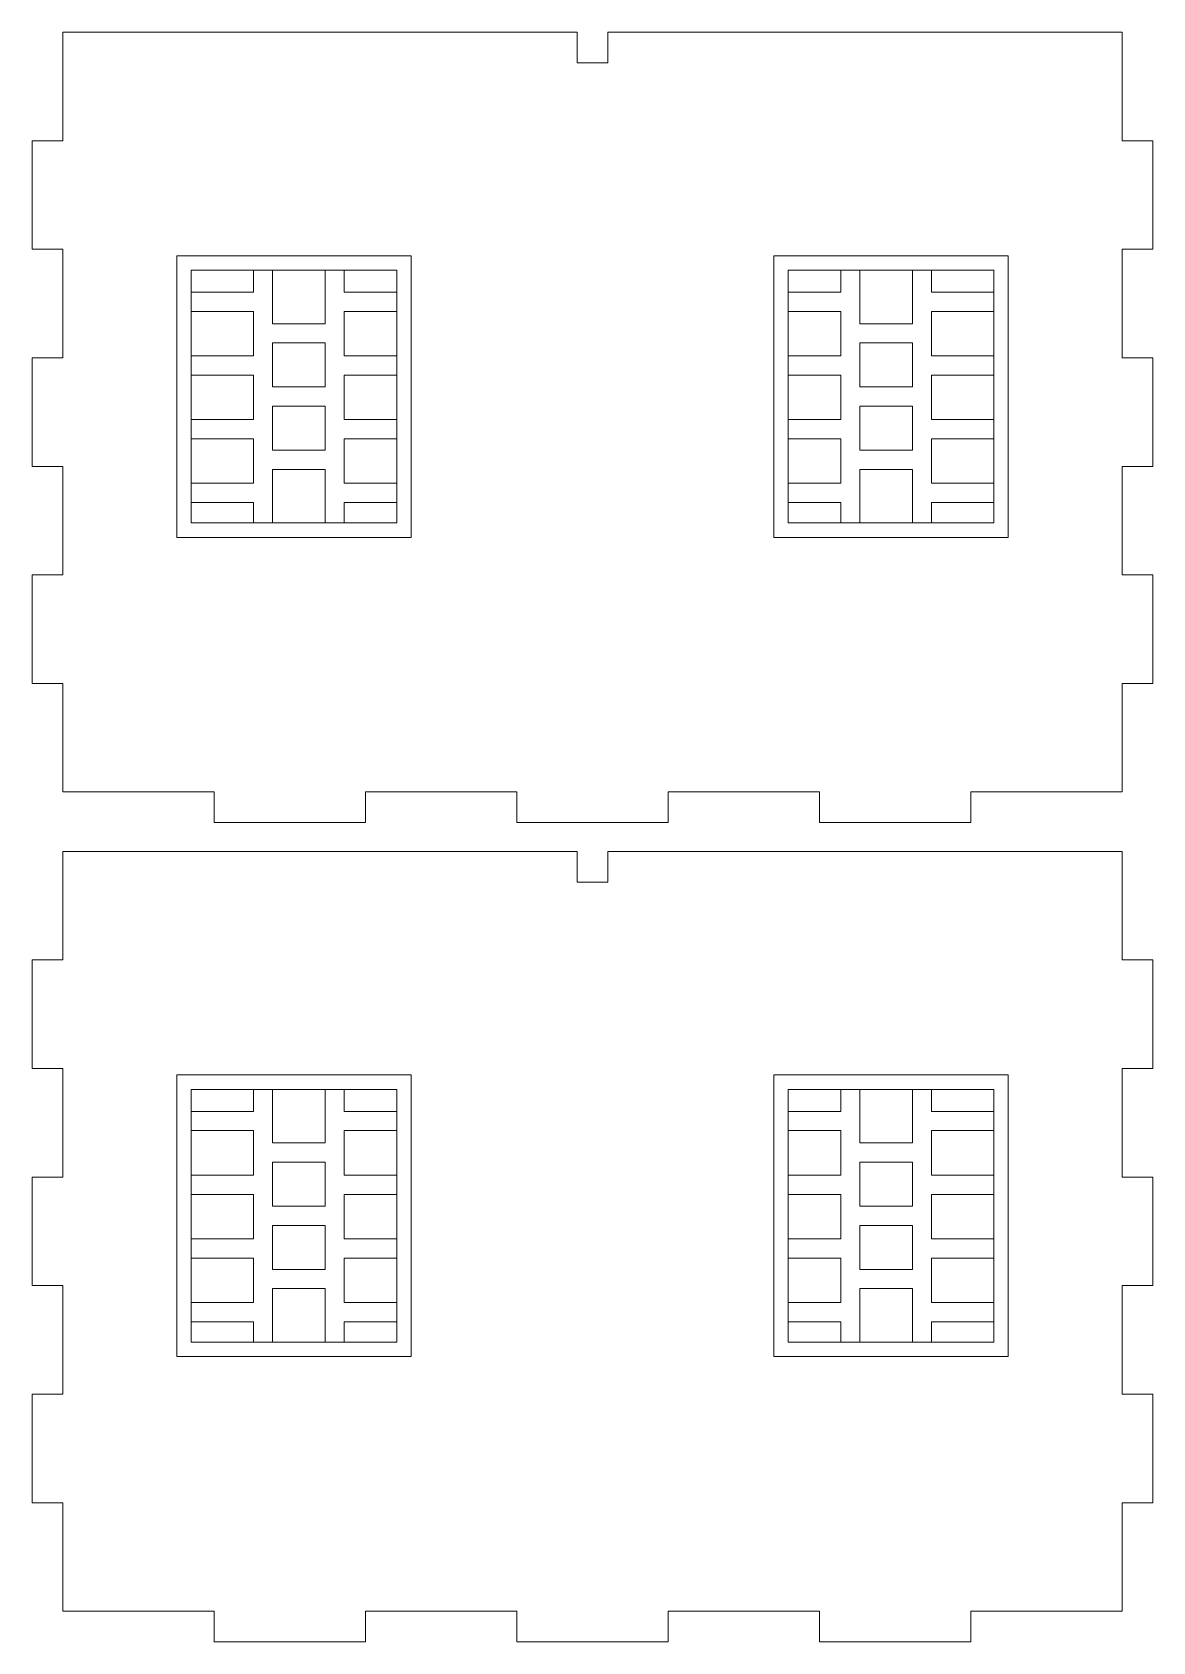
# Model space of a CAD drawing. Header units: millimetres. Extents: x -281 to 281, y -187 to 187.
# Drawn here: x -9.7 to 106.7, y -179.7 to -12.6 of the extents above; entities that cross this region are included whole.
import ezdxf

# ---------------------------------------------------------------- set-up
doc = ezdxf.new("R2010")
doc.units = ezdxf.units.MM
doc.header["$MEASUREMENT"] = 0
doc.layers.add('Camada 1', color=7, linetype='Continuous')

msp = doc.modelspace()

# ---------------------------------------------------------------- linework, layer by layer
at = {"layer": 'Camada 1', "color": 250, "lineweight": 9}
for points, knots in [([(56.3796, -91.4699), (56.3796, -91.4699), (72.101, -91.4699), (72.101, -91.4699), (72.101, -91.4699), (72.101, -91.4699), (72.101, -94.6449), (72.101, -94.6449), (72.101, -94.6449), (72.101, -94.6449), (87.8225, -94.6449), (87.8225, -94.6449), (87.8225, -94.6449), (87.8225, -94.6449), (87.8225, -91.4699), (87.8225, -91.4699), (87.8225, -91.4699), (87.8225, -91.4699), (103.5439, -91.4699), (103.5439, -91.4699), (103.5439, -91.4699), (103.5439, -91.4699), (103.5439, -80.1986), (103.5439, -80.1986), (103.5439, -80.1986), (103.5439, -80.1986), (106.7189, -80.1986), (106.7189, -80.1986), (106.7189, -80.1986), (106.7189, -80.1986), (106.7189, -68.9271), (106.7189, -68.9271), (106.7189, -68.9271), (106.7189, -68.9271), (103.5439, -68.9271), (103.5439, -68.9271), (103.5439, -68.9271), (103.5439, -68.9271), (103.5439, -57.6557), (103.5439, -57.6557), (103.5439, -57.6557), (103.5439, -57.6557), (106.7189, -57.6557), (106.7189, -57.6557), (106.7189, -57.6557), (106.7189, -57.6557), (106.7189, -46.3843), (106.7189, -46.3843), (106.7189, -46.3843), (106.7189, -46.3843), (103.5439, -46.3843), (103.5439, -46.3843), (103.5439, -46.3843), (103.5439, -46.3843), (103.5439, -35.113), (103.5439, -35.113), (103.5439, -35.113), (103.5439, -35.113), (106.7189, -35.113), (106.7189, -35.113), (106.7189, -35.113), (106.7189, -35.113), (106.7189, -23.8415), (106.7189, -23.8415), (106.7189, -23.8415), (106.7189, -23.8415), (103.5439, -23.8415), (103.5439, -23.8415), (103.5439, -23.8415), (103.5439, -23.8415), (103.5439, -12.5702), (103.5439, -12.5702), (103.5439, -12.5702), (103.5439, -12.5702), (50.1064, -12.5702), (50.1064, -12.5702), (50.1064, -12.5702), (50.1064, -12.5702), (50.1064, -15.7452), (50.1064, -15.7452), (50.1064, -15.7452), (50.1064, -15.7452), (46.9314, -15.7452), (46.9314, -15.7452), (46.9314, -15.7452), (46.9314, -15.7452), (46.9314, -12.5702), (46.9314, -12.5702), (46.9314, -12.5702), (46.9314, -12.5702), (-6.506, -12.5702), (-6.506, -12.5702), (-6.506, -12.5702), (-6.506, -12.5702), (-6.506, -23.8415), (-6.506, -23.8415), (-6.506, -23.8415), (-6.506, -23.8415), (-9.681, -23.8415), (-9.681, -23.8415), (-9.681, -23.8415), (-9.681, -23.8415), (-9.681, -35.113), (-9.681, -35.113), (-9.681, -35.113), (-9.681, -35.113), (-6.506, -35.113), (-6.506, -35.113), (-6.506, -35.113), (-6.506, -35.113), (-6.506, -46.3843), (-6.506, -46.3843), (-6.506, -46.3843), (-6.506, -46.3843), (-9.681, -46.3843), (-9.681, -46.3843), (-9.681, -46.3843), (-9.681, -46.3843), (-9.681, -57.6557), (-9.681, -57.6557), (-9.681, -57.6557), (-9.681, -57.6557), (-6.506, -57.6557), (-6.506, -57.6557), (-6.506, -57.6557), (-6.506, -57.6557), (-6.506, -68.9271), (-6.506, -68.9271), (-6.506, -68.9271), (-6.506, -68.9271), (-9.681, -68.9271), (-9.681, -68.9271), (-9.681, -68.9271), (-9.681, -68.9271), (-9.681, -80.1986), (-9.681, -80.1986), (-9.681, -80.1986), (-9.681, -80.1986), (-6.506, -80.1986), (-6.506, -80.1986), (-6.506, -80.1986), (-6.506, -80.1986), (-6.506, -91.4699), (-6.506, -91.4699), (-6.506, -91.4699), (-6.506, -91.4699), (9.2154, -91.4699), (9.2154, -91.4699), (9.2154, -91.4699), (9.2154, -91.4699), (9.2154, -94.6449), (9.2154, -94.6449), (9.2154, -94.6449), (9.2154, -94.6449), (24.9369, -94.6449), (24.9369, -94.6449), (24.9369, -94.6449), (24.9369, -94.6449), (24.9369, -91.4699), (24.9369, -91.4699), (24.9369, -91.4699), (24.9369, -91.4699), (40.6582, -91.4699), (40.6582, -91.4699), (40.6582, -91.4699), (40.6582, -91.4699), (40.6582, -94.6449), (40.6582, -94.6449), (40.6582, -94.6449), (40.6582, -94.6449), (56.3796, -94.6449), (56.3796, -94.6449), (56.3796, -94.6449), (56.3796, -94.6449), (56.3796, -91.4699), (56.3796, -91.4699)], [0, 0, 0, 0, 0.02222222, 0.02222222, 0.02222222, 0.02222222, 0.04444444, 0.04444444, 0.04444444, 0.04444444, 0.06666667, 0.06666667, 0.06666667, 0.06666667, 0.08888889, 0.08888889, 0.08888889, 0.08888889, 0.11111111, 0.11111111, 0.11111111, 0.11111111, 0.13333333, 0.13333333, 0.13333333, 0.13333333, 0.15555556, 0.15555556, 0.15555556, 0.15555556, 0.17777778, 0.17777778, 0.17777778, 0.17777778, 0.2, 0.2, 0.2, 0.2, 0.22222222, 0.22222222, 0.22222222, 0.22222222, 0.24444444, 0.24444444, 0.24444444, 0.24444444, 0.26666667, 0.26666667, 0.26666667, 0.26666667, 0.28888889, 0.28888889, 0.28888889, 0.28888889, 0.31111111, 0.31111111, 0.31111111, 0.31111111, 0.33333333, 0.33333333, 0.33333333, 0.33333333, 0.35555556, 0.35555556, 0.35555556, 0.35555556, 0.37777778, 0.37777778, 0.37777778, 0.37777778, 0.4, 0.4, 0.4, 0.4, 0.42222222, 0.42222222, 0.42222222, 0.42222222, 0.44444444, 0.44444444, 0.44444444, 0.44444444, 0.46666667, 0.46666667, 0.46666667, 0.46666667, 0.48888889, 0.48888889, 0.48888889, 0.48888889, 0.51111111, 0.51111111, 0.51111111, 0.51111111, 0.53333333, 0.53333333, 0.53333333, 0.53333333, 0.55555556, 0.55555556, 0.55555556, 0.55555556, 0.57777778, 0.57777778, 0.57777778, 0.57777778, 0.6, 0.6, 0.6, 0.6, 0.62222222, 0.62222222, 0.62222222, 0.62222222, 0.64444444, 0.64444444, 0.64444444, 0.64444444, 0.66666667, 0.66666667, 0.66666667, 0.66666667, 0.68888889, 0.68888889, 0.68888889, 0.68888889, 0.71111111, 0.71111111, 0.71111111, 0.71111111, 0.73333333, 0.73333333, 0.73333333, 0.73333333, 0.75555556, 0.75555556, 0.75555556, 0.75555556, 0.77777778, 0.77777778, 0.77777778, 0.77777778, 0.8, 0.8, 0.8, 0.8, 0.82222222, 0.82222222, 0.82222222, 0.82222222, 0.84444444, 0.84444444, 0.84444444, 0.84444444, 0.86666667, 0.86666667, 0.86666667, 0.86666667, 0.88888889, 0.88888889, 0.88888889, 0.88888889, 0.91111111, 0.91111111, 0.91111111, 0.91111111, 0.93333333, 0.93333333, 0.93333333, 0.93333333, 0.95555556, 0.95555556, 0.95555556, 0.95555556, 1, 1, 1, 1]), ([(13.2916, -37.2835), (13.2916, -37.2835), (13.2916, -39.563), (13.2916, -39.563), (13.2916, -39.563), (13.2916, -39.563), (6.848, -39.563), (6.848, -39.563), (6.848, -39.563), (6.848, -39.563), (6.848, -37.2835), (6.848, -37.2835), (6.848, -37.2835), (6.848, -37.2835), (13.2916, -37.2835), (13.2916, -37.2835)], [0, 0, 0, 0, 0.2, 0.2, 0.2, 0.2, 0.4, 0.4, 0.4, 0.4, 0.6, 0.6, 0.6, 0.6, 1, 1, 1, 1]), ([(20.7352, -42.8452), (20.7352, -42.8452), (15.2916, -42.8452), (15.2916, -42.8452), (15.2916, -42.8452), (15.2916, -42.8452), (15.2916, -37.2835), (15.2916, -37.2835), (15.2916, -37.2835), (15.2916, -37.2835), (20.7352, -37.2835), (20.7352, -37.2835), (20.7352, -37.2835), (20.7352, -37.2835), (20.7352, -42.8452), (20.7352, -42.8452)], [0, 0, 0, 0, 0.2, 0.2, 0.2, 0.2, 0.4, 0.4, 0.4, 0.4, 0.6, 0.6, 0.6, 0.6, 1, 1, 1, 1]), ([(28.1787, -39.563), (28.1787, -39.563), (22.7352, -39.563), (22.7352, -39.563), (22.7352, -39.563), (22.7352, -39.563), (22.7352, -37.2835), (22.7352, -37.2835), (22.7352, -37.2835), (22.7352, -37.2835), (28.1787, -37.2835), (28.1787, -37.2835), (28.1787, -37.2835), (28.1787, -37.2835), (28.1787, -39.563), (28.1787, -39.563)], [0, 0, 0, 0, 0.2, 0.2, 0.2, 0.2, 0.4, 0.4, 0.4, 0.4, 0.6, 0.6, 0.6, 0.6, 1, 1, 1, 1]), ([(74.3023, -39.563), (74.3023, -39.563), (68.8588, -39.563), (68.8588, -39.563), (68.8588, -39.563), (68.8588, -39.563), (68.8588, -37.2835), (68.8588, -37.2835), (68.8588, -37.2835), (68.8588, -37.2835), (74.3023, -37.2835), (74.3023, -37.2835), (74.3023, -37.2835), (74.3023, -37.2835), (74.3023, -39.563), (74.3023, -39.563)], [0, 0, 0, 0, 0.2, 0.2, 0.2, 0.2, 0.4, 0.4, 0.4, 0.4, 0.6, 0.6, 0.6, 0.6, 1, 1, 1, 1]), ([(81.7459, -42.8452), (81.7459, -42.8452), (76.3023, -42.8452), (76.3023, -42.8452), (76.3023, -42.8452), (76.3023, -42.8452), (76.3023, -37.2835), (76.3023, -37.2835), (76.3023, -37.2835), (76.3023, -37.2835), (81.7459, -37.2835), (81.7459, -37.2835), (81.7459, -37.2835), (81.7459, -37.2835), (81.7459, -42.8452), (81.7459, -42.8452)], [0, 0, 0, 0, 0.2, 0.2, 0.2, 0.2, 0.4, 0.4, 0.4, 0.4, 0.6, 0.6, 0.6, 0.6, 1, 1, 1, 1]), ([(83.7459, -39.563), (83.7459, -39.563), (83.7459, -37.2835), (83.7459, -37.2835), (83.7459, -37.2835), (83.7459, -37.2835), (90.1895, -37.2835), (90.1895, -37.2835), (90.1895, -37.2835), (90.1895, -37.2835), (90.1895, -39.563), (90.1895, -39.563), (90.1895, -39.563), (90.1895, -39.563), (83.7459, -39.563), (83.7459, -39.563)], [0, 0, 0, 0, 0.2, 0.2, 0.2, 0.2, 0.4, 0.4, 0.4, 0.4, 0.6, 0.6, 0.6, 0.6, 1, 1, 1, 1]), ([(13.2916, -41.563), (13.2916, -41.563), (13.2916, -46.1784), (13.2916, -46.1784), (13.2916, -46.1784), (13.2916, -46.1784), (6.848, -46.1784), (6.848, -46.1784), (6.848, -46.1784), (6.848, -46.1784), (6.848, -41.563), (6.848, -41.563), (6.848, -41.563), (6.848, -41.563), (13.2916, -41.563), (13.2916, -41.563)], [0, 0, 0, 0, 0.2, 0.2, 0.2, 0.2, 0.4, 0.4, 0.4, 0.4, 0.6, 0.6, 0.6, 0.6, 1, 1, 1, 1]), ([(28.1787, -41.563), (28.1787, -41.563), (28.1787, -46.1784), (28.1787, -46.1784), (28.1787, -46.1784), (28.1787, -46.1784), (22.7352, -46.1784), (22.7352, -46.1784), (22.7352, -46.1784), (22.7352, -46.1784), (22.7352, -41.563), (22.7352, -41.563), (22.7352, -41.563), (22.7352, -41.563), (28.1787, -41.563), (28.1787, -41.563)], [0, 0, 0, 0, 0.2, 0.2, 0.2, 0.2, 0.4, 0.4, 0.4, 0.4, 0.6, 0.6, 0.6, 0.6, 1, 1, 1, 1]), ([(68.8588, -46.1784), (68.8588, -46.1784), (68.8588, -41.563), (68.8588, -41.563), (68.8588, -41.563), (68.8588, -41.563), (74.3023, -41.563), (74.3023, -41.563), (74.3023, -41.563), (74.3023, -41.563), (74.3023, -46.1784), (74.3023, -46.1784), (74.3023, -46.1784), (74.3023, -46.1784), (68.8588, -46.1784), (68.8588, -46.1784)], [0, 0, 0, 0, 0.2, 0.2, 0.2, 0.2, 0.4, 0.4, 0.4, 0.4, 0.6, 0.6, 0.6, 0.6, 1, 1, 1, 1]), ([(83.7459, -46.1784), (83.7459, -46.1784), (83.7459, -41.563), (83.7459, -41.563), (83.7459, -41.563), (83.7459, -41.563), (90.1895, -41.563), (90.1895, -41.563), (90.1895, -41.563), (90.1895, -41.563), (90.1895, -46.1784), (90.1895, -46.1784), (90.1895, -46.1784), (90.1895, -46.1784), (83.7459, -46.1784), (83.7459, -46.1784)], [0, 0, 0, 0, 0.2, 0.2, 0.2, 0.2, 0.4, 0.4, 0.4, 0.4, 0.6, 0.6, 0.6, 0.6, 1, 1, 1, 1]), ([(20.7352, -49.4068), (20.7352, -49.4068), (15.2916, -49.4068), (15.2916, -49.4068), (15.2916, -49.4068), (15.2916, -49.4068), (15.2916, -44.8452), (15.2916, -44.8452), (15.2916, -44.8452), (15.2916, -44.8452), (20.7352, -44.8452), (20.7352, -44.8452), (20.7352, -44.8452), (20.7352, -44.8452), (20.7352, -49.4068), (20.7352, -49.4068)], [0, 0, 0, 0, 0.2, 0.2, 0.2, 0.2, 0.4, 0.4, 0.4, 0.4, 0.6, 0.6, 0.6, 0.6, 1, 1, 1, 1]), ([(81.7459, -49.4068), (81.7459, -49.4068), (76.3023, -49.4068), (76.3023, -49.4068), (76.3023, -49.4068), (76.3023, -49.4068), (76.3023, -44.8452), (76.3023, -44.8452), (76.3023, -44.8452), (76.3023, -44.8452), (81.7459, -44.8452), (81.7459, -44.8452), (81.7459, -44.8452), (81.7459, -44.8452), (81.7459, -49.4068), (81.7459, -49.4068)], [0, 0, 0, 0, 0.2, 0.2, 0.2, 0.2, 0.4, 0.4, 0.4, 0.4, 0.6, 0.6, 0.6, 0.6, 1, 1, 1, 1]), ([(13.2916, -48.1784), (13.2916, -48.1784), (13.2916, -52.7935), (13.2916, -52.7935), (13.2916, -52.7935), (13.2916, -52.7935), (6.848, -52.7935), (6.848, -52.7935), (6.848, -52.7935), (6.848, -52.7935), (6.848, -48.1784), (6.848, -48.1784), (6.848, -48.1784), (6.848, -48.1784), (13.2916, -48.1784), (13.2916, -48.1784)], [0, 0, 0, 0, 0.2, 0.2, 0.2, 0.2, 0.4, 0.4, 0.4, 0.4, 0.6, 0.6, 0.6, 0.6, 1, 1, 1, 1]), ([(28.1787, -52.7935), (28.1787, -52.7935), (22.7352, -52.7935), (22.7352, -52.7935), (22.7352, -52.7935), (22.7352, -52.7935), (22.7352, -48.1784), (22.7352, -48.1784), (22.7352, -48.1784), (22.7352, -48.1784), (28.1787, -48.1784), (28.1787, -48.1784), (28.1787, -48.1784), (28.1787, -48.1784), (28.1787, -52.7935), (28.1787, -52.7935)], [0, 0, 0, 0, 0.2, 0.2, 0.2, 0.2, 0.4, 0.4, 0.4, 0.4, 0.6, 0.6, 0.6, 0.6, 1, 1, 1, 1]), ([(68.8588, -52.7935), (68.8588, -52.7935), (68.8588, -48.1784), (68.8588, -48.1784), (68.8588, -48.1784), (68.8588, -48.1784), (74.3023, -48.1784), (74.3023, -48.1784), (74.3023, -48.1784), (74.3023, -48.1784), (74.3023, -52.7935), (74.3023, -52.7935), (74.3023, -52.7935), (74.3023, -52.7935), (68.8588, -52.7935), (68.8588, -52.7935)], [0, 0, 0, 0, 0.2, 0.2, 0.2, 0.2, 0.4, 0.4, 0.4, 0.4, 0.6, 0.6, 0.6, 0.6, 1, 1, 1, 1]), ([(83.7459, -52.7935), (83.7459, -52.7935), (83.7459, -48.1784), (83.7459, -48.1784), (83.7459, -48.1784), (83.7459, -48.1784), (90.1895, -48.1784), (90.1895, -48.1784), (90.1895, -48.1784), (90.1895, -48.1784), (90.1895, -52.7935), (90.1895, -52.7935), (90.1895, -52.7935), (90.1895, -52.7935), (83.7459, -52.7935), (83.7459, -52.7935)], [0, 0, 0, 0, 0.2, 0.2, 0.2, 0.2, 0.4, 0.4, 0.4, 0.4, 0.6, 0.6, 0.6, 0.6, 1, 1, 1, 1]), ([(20.7352, -51.4068), (20.7352, -51.4068), (20.7352, -55.9682), (20.7352, -55.9682), (20.7352, -55.9682), (20.7352, -55.9682), (15.2916, -55.9682), (15.2916, -55.9682), (15.2916, -55.9682), (15.2916, -55.9682), (15.2916, -51.4068), (15.2916, -51.4068), (15.2916, -51.4068), (15.2916, -51.4068), (20.7352, -51.4068), (20.7352, -51.4068)], [0, 0, 0, 0, 0.2, 0.2, 0.2, 0.2, 0.4, 0.4, 0.4, 0.4, 0.6, 0.6, 0.6, 0.6, 1, 1, 1, 1]), ([(81.7459, -55.9682), (81.7459, -55.9682), (76.3023, -55.9682), (76.3023, -55.9682), (76.3023, -55.9682), (76.3023, -55.9682), (76.3023, -51.4068), (76.3023, -51.4068), (76.3023, -51.4068), (76.3023, -51.4068), (81.7459, -51.4068), (81.7459, -51.4068), (81.7459, -51.4068), (81.7459, -51.4068), (81.7459, -55.9682), (81.7459, -55.9682)], [0, 0, 0, 0, 0.2, 0.2, 0.2, 0.2, 0.4, 0.4, 0.4, 0.4, 0.6, 0.6, 0.6, 0.6, 1, 1, 1, 1]), ([(13.2916, -54.7935), (13.2916, -54.7935), (13.2916, -59.4082), (13.2916, -59.4082), (13.2916, -59.4082), (13.2916, -59.4082), (6.848, -59.4082), (6.848, -59.4082), (6.848, -59.4082), (6.848, -59.4082), (6.848, -54.7935), (6.848, -54.7935), (6.848, -54.7935), (6.848, -54.7935), (13.2916, -54.7935), (13.2916, -54.7935)], [0, 0, 0, 0, 0.2, 0.2, 0.2, 0.2, 0.4, 0.4, 0.4, 0.4, 0.6, 0.6, 0.6, 0.6, 1, 1, 1, 1]), ([(28.1787, -54.7935), (28.1787, -54.7935), (28.1787, -59.4082), (28.1787, -59.4082), (28.1787, -59.4082), (28.1787, -59.4082), (22.7352, -59.4082), (22.7352, -59.4082), (22.7352, -59.4082), (22.7352, -59.4082), (22.7352, -54.7935), (22.7352, -54.7935), (22.7352, -54.7935), (22.7352, -54.7935), (28.1787, -54.7935), (28.1787, -54.7935)], [0, 0, 0, 0, 0.2, 0.2, 0.2, 0.2, 0.4, 0.4, 0.4, 0.4, 0.6, 0.6, 0.6, 0.6, 1, 1, 1, 1]), ([(74.3023, -59.4082), (74.3023, -59.4082), (68.8588, -59.4082), (68.8588, -59.4082), (68.8588, -59.4082), (68.8588, -59.4082), (68.8588, -54.7935), (68.8588, -54.7935), (68.8588, -54.7935), (68.8588, -54.7935), (74.3023, -54.7935), (74.3023, -54.7935), (74.3023, -54.7935), (74.3023, -54.7935), (74.3023, -59.4082), (74.3023, -59.4082)], [0, 0, 0, 0, 0.2, 0.2, 0.2, 0.2, 0.4, 0.4, 0.4, 0.4, 0.6, 0.6, 0.6, 0.6, 1, 1, 1, 1]), ([(83.7459, -59.4082), (83.7459, -59.4082), (83.7459, -54.7935), (83.7459, -54.7935), (83.7459, -54.7935), (83.7459, -54.7935), (90.1895, -54.7935), (90.1895, -54.7935), (90.1895, -54.7935), (90.1895, -54.7935), (90.1895, -59.4082), (90.1895, -59.4082), (90.1895, -59.4082), (90.1895, -59.4082), (83.7459, -59.4082), (83.7459, -59.4082)], [0, 0, 0, 0, 0.2, 0.2, 0.2, 0.2, 0.4, 0.4, 0.4, 0.4, 0.6, 0.6, 0.6, 0.6, 1, 1, 1, 1]), ([(20.7352, -57.9682), (20.7352, -57.9682), (20.7352, -63.5301), (20.7352, -63.5301), (20.7352, -63.5301), (20.7352, -63.5301), (15.2916, -63.5301), (15.2916, -63.5301), (15.2916, -63.5301), (15.2916, -63.5301), (15.2916, -57.9682), (15.2916, -57.9682), (15.2916, -57.9682), (15.2916, -57.9682), (20.7352, -57.9682), (20.7352, -57.9682)], [0, 0, 0, 0, 0.2, 0.2, 0.2, 0.2, 0.4, 0.4, 0.4, 0.4, 0.6, 0.6, 0.6, 0.6, 1, 1, 1, 1]), ([(76.3023, -63.5301), (76.3023, -63.5301), (76.3023, -57.9682), (76.3023, -57.9682), (76.3023, -57.9682), (76.3023, -57.9682), (81.7459, -57.9682), (81.7459, -57.9682), (81.7459, -57.9682), (81.7459, -57.9682), (81.7459, -63.5301), (81.7459, -63.5301), (81.7459, -63.5301), (81.7459, -63.5301), (76.3023, -63.5301), (76.3023, -63.5301)], [0, 0, 0, 0, 0.2, 0.2, 0.2, 0.2, 0.4, 0.4, 0.4, 0.4, 0.6, 0.6, 0.6, 0.6, 1, 1, 1, 1]), ([(13.2916, -61.4082), (13.2916, -61.4082), (13.2916, -63.5301), (13.2916, -63.5301), (13.2916, -63.5301), (13.2916, -63.5301), (6.848, -63.5301), (6.848, -63.5301), (6.848, -63.5301), (6.848, -63.5301), (6.848, -61.4082), (6.848, -61.4082), (6.848, -61.4082), (6.848, -61.4082), (13.2916, -61.4082), (13.2916, -61.4082)], [0, 0, 0, 0, 0.2, 0.2, 0.2, 0.2, 0.4, 0.4, 0.4, 0.4, 0.6, 0.6, 0.6, 0.6, 1, 1, 1, 1]), ([(28.1787, -63.5301), (28.1787, -63.5301), (22.7352, -63.5301), (22.7352, -63.5301), (22.7352, -63.5301), (22.7352, -63.5301), (22.7352, -61.4082), (22.7352, -61.4082), (22.7352, -61.4082), (22.7352, -61.4082), (28.1787, -61.4082), (28.1787, -61.4082), (28.1787, -61.4082), (28.1787, -61.4082), (28.1787, -63.5301), (28.1787, -63.5301)], [0, 0, 0, 0, 0.2, 0.2, 0.2, 0.2, 0.4, 0.4, 0.4, 0.4, 0.6, 0.6, 0.6, 0.6, 1, 1, 1, 1]), ([(74.3023, -63.5301), (74.3023, -63.5301), (68.8588, -63.5301), (68.8588, -63.5301), (68.8588, -63.5301), (68.8588, -63.5301), (68.8588, -61.4082), (68.8588, -61.4082), (68.8588, -61.4082), (68.8588, -61.4082), (74.3023, -61.4082), (74.3023, -61.4082), (74.3023, -61.4082), (74.3023, -61.4082), (74.3023, -63.5301), (74.3023, -63.5301)], [0, 0, 0, 0, 0.2, 0.2, 0.2, 0.2, 0.4, 0.4, 0.4, 0.4, 0.6, 0.6, 0.6, 0.6, 1, 1, 1, 1]), ([(83.7459, -63.5301), (83.7459, -63.5301), (83.7459, -61.4082), (83.7459, -61.4082), (83.7459, -61.4082), (83.7459, -61.4082), (90.1895, -61.4082), (90.1895, -61.4082), (90.1895, -61.4082), (90.1895, -61.4082), (90.1895, -63.5301), (90.1895, -63.5301), (90.1895, -63.5301), (90.1895, -63.5301), (83.7459, -63.5301), (83.7459, -63.5301)], [0, 0, 0, 0, 0.2, 0.2, 0.2, 0.2, 0.4, 0.4, 0.4, 0.4, 0.6, 0.6, 0.6, 0.6, 1, 1, 1, 1]), ([(56.3796, -176.5448), (56.3796, -176.5448), (72.101, -176.5448), (72.101, -176.5448), (72.101, -176.5448), (72.101, -176.5448), (72.101, -179.7198), (72.101, -179.7198), (72.101, -179.7198), (72.101, -179.7198), (87.8225, -179.7198), (87.8225, -179.7198), (87.8225, -179.7198), (87.8225, -179.7198), (87.8225, -176.5448), (87.8225, -176.5448), (87.8225, -176.5448), (87.8225, -176.5448), (103.5439, -176.5448), (103.5439, -176.5448), (103.5439, -176.5448), (103.5439, -176.5448), (103.5439, -165.2735), (103.5439, -165.2735), (103.5439, -165.2735), (103.5439, -165.2735), (106.7189, -165.2735), (106.7189, -165.2735), (106.7189, -165.2735), (106.7189, -165.2735), (106.7189, -154.002), (106.7189, -154.002), (106.7189, -154.002), (106.7189, -154.002), (103.5439, -154.002), (103.5439, -154.002), (103.5439, -154.002), (103.5439, -154.002), (103.5439, -142.7306), (103.5439, -142.7306), (103.5439, -142.7306), (103.5439, -142.7306), (106.7189, -142.7306), (106.7189, -142.7306), (106.7189, -142.7306), (106.7189, -142.7306), (106.7189, -131.4592), (106.7189, -131.4592), (106.7189, -131.4592), (106.7189, -131.4592), (103.5439, -131.4592), (103.5439, -131.4592), (103.5439, -131.4592), (103.5439, -131.4592), (103.5439, -120.1879), (103.5439, -120.1879), (103.5439, -120.1879), (103.5439, -120.1879), (106.7189, -120.1879), (106.7189, -120.1879), (106.7189, -120.1879), (106.7189, -120.1879), (106.7189, -108.9164), (106.7189, -108.9164), (106.7189, -108.9164), (106.7189, -108.9164), (103.5439, -108.9164), (103.5439, -108.9164), (103.5439, -108.9164), (103.5439, -108.9164), (103.5439, -97.645), (103.5439, -97.645), (103.5439, -97.645), (103.5439, -97.645), (50.1064, -97.645), (50.1064, -97.645), (50.1064, -97.645), (50.1064, -97.645), (50.1064, -100.82), (50.1064, -100.82), (50.1064, -100.82), (50.1064, -100.82), (46.9314, -100.82), (46.9314, -100.82), (46.9314, -100.82), (46.9314, -100.82), (46.9314, -97.645), (46.9314, -97.645), (46.9314, -97.645), (46.9314, -97.645), (-6.506, -97.645), (-6.506, -97.645), (-6.506, -97.645), (-6.506, -97.645), (-6.506, -108.9164), (-6.506, -108.9164), (-6.506, -108.9164), (-6.506, -108.9164), (-9.681, -108.9164), (-9.681, -108.9164), (-9.681, -108.9164), (-9.681, -108.9164), (-9.681, -120.1879), (-9.681, -120.1879), (-9.681, -120.1879), (-9.681, -120.1879), (-6.506, -120.1879), (-6.506, -120.1879), (-6.506, -120.1879), (-6.506, -120.1879), (-6.506, -131.4592), (-6.506, -131.4592), (-6.506, -131.4592), (-6.506, -131.4592), (-9.681, -131.4592), (-9.681, -131.4592), (-9.681, -131.4592), (-9.681, -131.4592), (-9.681, -142.7306), (-9.681, -142.7306), (-9.681, -142.7306), (-9.681, -142.7306), (-6.506, -142.7306), (-6.506, -142.7306), (-6.506, -142.7306), (-6.506, -142.7306), (-6.506, -154.002), (-6.506, -154.002), (-6.506, -154.002), (-6.506, -154.002), (-9.681, -154.002), (-9.681, -154.002), (-9.681, -154.002), (-9.681, -154.002), (-9.681, -165.2735), (-9.681, -165.2735), (-9.681, -165.2735), (-9.681, -165.2735), (-6.506, -165.2735), (-6.506, -165.2735), (-6.506, -165.2735), (-6.506, -165.2735), (-6.506, -176.5448), (-6.506, -176.5448), (-6.506, -176.5448), (-6.506, -176.5448), (9.2154, -176.5448), (9.2154, -176.5448), (9.2154, -176.5448), (9.2154, -176.5448), (9.2154, -179.7198), (9.2154, -179.7198), (9.2154, -179.7198), (9.2154, -179.7198), (24.9369, -179.7198), (24.9369, -179.7198), (24.9369, -179.7198), (24.9369, -179.7198), (24.9369, -176.5448), (24.9369, -176.5448), (24.9369, -176.5448), (24.9369, -176.5448), (40.6582, -176.5448), (40.6582, -176.5448), (40.6582, -176.5448), (40.6582, -176.5448), (40.6582, -179.7198), (40.6582, -179.7198), (40.6582, -179.7198), (40.6582, -179.7198), (56.3796, -179.7198), (56.3796, -179.7198), (56.3796, -179.7198), (56.3796, -179.7198), (56.3796, -176.5448), (56.3796, -176.5448)], [0, 0, 0, 0, 0.02222222, 0.02222222, 0.02222222, 0.02222222, 0.04444444, 0.04444444, 0.04444444, 0.04444444, 0.06666667, 0.06666667, 0.06666667, 0.06666667, 0.08888889, 0.08888889, 0.08888889, 0.08888889, 0.11111111, 0.11111111, 0.11111111, 0.11111111, 0.13333333, 0.13333333, 0.13333333, 0.13333333, 0.15555556, 0.15555556, 0.15555556, 0.15555556, 0.17777778, 0.17777778, 0.17777778, 0.17777778, 0.2, 0.2, 0.2, 0.2, 0.22222222, 0.22222222, 0.22222222, 0.22222222, 0.24444444, 0.24444444, 0.24444444, 0.24444444, 0.26666667, 0.26666667, 0.26666667, 0.26666667, 0.28888889, 0.28888889, 0.28888889, 0.28888889, 0.31111111, 0.31111111, 0.31111111, 0.31111111, 0.33333333, 0.33333333, 0.33333333, 0.33333333, 0.35555556, 0.35555556, 0.35555556, 0.35555556, 0.37777778, 0.37777778, 0.37777778, 0.37777778, 0.4, 0.4, 0.4, 0.4, 0.42222222, 0.42222222, 0.42222222, 0.42222222, 0.44444444, 0.44444444, 0.44444444, 0.44444444, 0.46666667, 0.46666667, 0.46666667, 0.46666667, 0.48888889, 0.48888889, 0.48888889, 0.48888889, 0.51111111, 0.51111111, 0.51111111, 0.51111111, 0.53333333, 0.53333333, 0.53333333, 0.53333333, 0.55555556, 0.55555556, 0.55555556, 0.55555556, 0.57777778, 0.57777778, 0.57777778, 0.57777778, 0.6, 0.6, 0.6, 0.6, 0.62222222, 0.62222222, 0.62222222, 0.62222222, 0.64444444, 0.64444444, 0.64444444, 0.64444444, 0.66666667, 0.66666667, 0.66666667, 0.66666667, 0.68888889, 0.68888889, 0.68888889, 0.68888889, 0.71111111, 0.71111111, 0.71111111, 0.71111111, 0.73333333, 0.73333333, 0.73333333, 0.73333333, 0.75555556, 0.75555556, 0.75555556, 0.75555556, 0.77777778, 0.77777778, 0.77777778, 0.77777778, 0.8, 0.8, 0.8, 0.8, 0.82222222, 0.82222222, 0.82222222, 0.82222222, 0.84444444, 0.84444444, 0.84444444, 0.84444444, 0.86666667, 0.86666667, 0.86666667, 0.86666667, 0.88888889, 0.88888889, 0.88888889, 0.88888889, 0.91111111, 0.91111111, 0.91111111, 0.91111111, 0.93333333, 0.93333333, 0.93333333, 0.93333333, 0.95555556, 0.95555556, 0.95555556, 0.95555556, 1, 1, 1, 1]), ([(13.2916, -122.3584), (13.2916, -122.3584), (13.2916, -124.6379), (13.2916, -124.6379), (13.2916, -124.6379), (13.2916, -124.6379), (6.848, -124.6379), (6.848, -124.6379), (6.848, -124.6379), (6.848, -124.6379), (6.848, -122.3584), (6.848, -122.3584), (6.848, -122.3584), (6.848, -122.3584), (13.2916, -122.3584), (13.2916, -122.3584)], [0, 0, 0, 0, 0.2, 0.2, 0.2, 0.2, 0.4, 0.4, 0.4, 0.4, 0.6, 0.6, 0.6, 0.6, 1, 1, 1, 1]), ([(20.7352, -127.9201), (20.7352, -127.9201), (15.2916, -127.9201), (15.2916, -127.9201), (15.2916, -127.9201), (15.2916, -127.9201), (15.2916, -122.3584), (15.2916, -122.3584), (15.2916, -122.3584), (15.2916, -122.3584), (20.7352, -122.3584), (20.7352, -122.3584), (20.7352, -122.3584), (20.7352, -122.3584), (20.7352, -127.9201), (20.7352, -127.9201)], [0, 0, 0, 0, 0.2, 0.2, 0.2, 0.2, 0.4, 0.4, 0.4, 0.4, 0.6, 0.6, 0.6, 0.6, 1, 1, 1, 1]), ([(28.1787, -124.6379), (28.1787, -124.6379), (22.7352, -124.6379), (22.7352, -124.6379), (22.7352, -124.6379), (22.7352, -124.6379), (22.7352, -122.3584), (22.7352, -122.3584), (22.7352, -122.3584), (22.7352, -122.3584), (28.1787, -122.3584), (28.1787, -122.3584), (28.1787, -122.3584), (28.1787, -122.3584), (28.1787, -124.6379), (28.1787, -124.6379)], [0, 0, 0, 0, 0.2, 0.2, 0.2, 0.2, 0.4, 0.4, 0.4, 0.4, 0.6, 0.6, 0.6, 0.6, 1, 1, 1, 1]), ([(74.3023, -124.6379), (74.3023, -124.6379), (68.8588, -124.6379), (68.8588, -124.6379), (68.8588, -124.6379), (68.8588, -124.6379), (68.8588, -122.3584), (68.8588, -122.3584), (68.8588, -122.3584), (68.8588, -122.3584), (74.3023, -122.3584), (74.3023, -122.3584), (74.3023, -122.3584), (74.3023, -122.3584), (74.3023, -124.6379), (74.3023, -124.6379)], [0, 0, 0, 0, 0.2, 0.2, 0.2, 0.2, 0.4, 0.4, 0.4, 0.4, 0.6, 0.6, 0.6, 0.6, 1, 1, 1, 1]), ([(81.7459, -127.9201), (81.7459, -127.9201), (76.3023, -127.9201), (76.3023, -127.9201), (76.3023, -127.9201), (76.3023, -127.9201), (76.3023, -122.3584), (76.3023, -122.3584), (76.3023, -122.3584), (76.3023, -122.3584), (81.7459, -122.3584), (81.7459, -122.3584), (81.7459, -122.3584), (81.7459, -122.3584), (81.7459, -127.9201), (81.7459, -127.9201)], [0, 0, 0, 0, 0.2, 0.2, 0.2, 0.2, 0.4, 0.4, 0.4, 0.4, 0.6, 0.6, 0.6, 0.6, 1, 1, 1, 1]), ([(83.7459, -124.6379), (83.7459, -124.6379), (83.7459, -122.3584), (83.7459, -122.3584), (83.7459, -122.3584), (83.7459, -122.3584), (90.1895, -122.3584), (90.1895, -122.3584), (90.1895, -122.3584), (90.1895, -122.3584), (90.1895, -124.6379), (90.1895, -124.6379), (90.1895, -124.6379), (90.1895, -124.6379), (83.7459, -124.6379), (83.7459, -124.6379)], [0, 0, 0, 0, 0.2, 0.2, 0.2, 0.2, 0.4, 0.4, 0.4, 0.4, 0.6, 0.6, 0.6, 0.6, 1, 1, 1, 1]), ([(13.2916, -126.6379), (13.2916, -126.6379), (13.2916, -131.2533), (13.2916, -131.2533), (13.2916, -131.2533), (13.2916, -131.2533), (6.848, -131.2533), (6.848, -131.2533), (6.848, -131.2533), (6.848, -131.2533), (6.848, -126.6379), (6.848, -126.6379), (6.848, -126.6379), (6.848, -126.6379), (13.2916, -126.6379), (13.2916, -126.6379)], [0, 0, 0, 0, 0.2, 0.2, 0.2, 0.2, 0.4, 0.4, 0.4, 0.4, 0.6, 0.6, 0.6, 0.6, 1, 1, 1, 1]), ([(28.1787, -126.6379), (28.1787, -126.6379), (28.1787, -131.2533), (28.1787, -131.2533), (28.1787, -131.2533), (28.1787, -131.2533), (22.7352, -131.2533), (22.7352, -131.2533), (22.7352, -131.2533), (22.7352, -131.2533), (22.7352, -126.6379), (22.7352, -126.6379), (22.7352, -126.6379), (22.7352, -126.6379), (28.1787, -126.6379), (28.1787, -126.6379)], [0, 0, 0, 0, 0.2, 0.2, 0.2, 0.2, 0.4, 0.4, 0.4, 0.4, 0.6, 0.6, 0.6, 0.6, 1, 1, 1, 1]), ([(68.8588, -131.2533), (68.8588, -131.2533), (68.8588, -126.6379), (68.8588, -126.6379), (68.8588, -126.6379), (68.8588, -126.6379), (74.3023, -126.6379), (74.3023, -126.6379), (74.3023, -126.6379), (74.3023, -126.6379), (74.3023, -131.2533), (74.3023, -131.2533), (74.3023, -131.2533), (74.3023, -131.2533), (68.8588, -131.2533), (68.8588, -131.2533)], [0, 0, 0, 0, 0.2, 0.2, 0.2, 0.2, 0.4, 0.4, 0.4, 0.4, 0.6, 0.6, 0.6, 0.6, 1, 1, 1, 1]), ([(83.7459, -131.2533), (83.7459, -131.2533), (83.7459, -126.6379), (83.7459, -126.6379), (83.7459, -126.6379), (83.7459, -126.6379), (90.1895, -126.6379), (90.1895, -126.6379), (90.1895, -126.6379), (90.1895, -126.6379), (90.1895, -131.2533), (90.1895, -131.2533), (90.1895, -131.2533), (90.1895, -131.2533), (83.7459, -131.2533), (83.7459, -131.2533)], [0, 0, 0, 0, 0.2, 0.2, 0.2, 0.2, 0.4, 0.4, 0.4, 0.4, 0.6, 0.6, 0.6, 0.6, 1, 1, 1, 1]), ([(20.7352, -134.4817), (20.7352, -134.4817), (15.2916, -134.4817), (15.2916, -134.4817), (15.2916, -134.4817), (15.2916, -134.4817), (15.2916, -129.9201), (15.2916, -129.9201), (15.2916, -129.9201), (15.2916, -129.9201), (20.7352, -129.9201), (20.7352, -129.9201), (20.7352, -129.9201), (20.7352, -129.9201), (20.7352, -134.4817), (20.7352, -134.4817)], [0, 0, 0, 0, 0.2, 0.2, 0.2, 0.2, 0.4, 0.4, 0.4, 0.4, 0.6, 0.6, 0.6, 0.6, 1, 1, 1, 1]), ([(81.7459, -134.4817), (81.7459, -134.4817), (76.3023, -134.4817), (76.3023, -134.4817), (76.3023, -134.4817), (76.3023, -134.4817), (76.3023, -129.9201), (76.3023, -129.9201), (76.3023, -129.9201), (76.3023, -129.9201), (81.7459, -129.9201), (81.7459, -129.9201), (81.7459, -129.9201), (81.7459, -129.9201), (81.7459, -134.4817), (81.7459, -134.4817)], [0, 0, 0, 0, 0.2, 0.2, 0.2, 0.2, 0.4, 0.4, 0.4, 0.4, 0.6, 0.6, 0.6, 0.6, 1, 1, 1, 1]), ([(13.2916, -133.2533), (13.2916, -133.2533), (13.2916, -137.8684), (13.2916, -137.8684), (13.2916, -137.8684), (13.2916, -137.8684), (6.848, -137.8684), (6.848, -137.8684), (6.848, -137.8684), (6.848, -137.8684), (6.848, -133.2533), (6.848, -133.2533), (6.848, -133.2533), (6.848, -133.2533), (13.2916, -133.2533), (13.2916, -133.2533)], [0, 0, 0, 0, 0.2, 0.2, 0.2, 0.2, 0.4, 0.4, 0.4, 0.4, 0.6, 0.6, 0.6, 0.6, 1, 1, 1, 1]), ([(28.1787, -137.8684), (28.1787, -137.8684), (22.7352, -137.8684), (22.7352, -137.8684), (22.7352, -137.8684), (22.7352, -137.8684), (22.7352, -133.2533), (22.7352, -133.2533), (22.7352, -133.2533), (22.7352, -133.2533), (28.1787, -133.2533), (28.1787, -133.2533), (28.1787, -133.2533), (28.1787, -133.2533), (28.1787, -137.8684), (28.1787, -137.8684)], [0, 0, 0, 0, 0.2, 0.2, 0.2, 0.2, 0.4, 0.4, 0.4, 0.4, 0.6, 0.6, 0.6, 0.6, 1, 1, 1, 1]), ([(68.8588, -137.8684), (68.8588, -137.8684), (68.8588, -133.2533), (68.8588, -133.2533), (68.8588, -133.2533), (68.8588, -133.2533), (74.3023, -133.2533), (74.3023, -133.2533), (74.3023, -133.2533), (74.3023, -133.2533), (74.3023, -137.8684), (74.3023, -137.8684), (74.3023, -137.8684), (74.3023, -137.8684), (68.8588, -137.8684), (68.8588, -137.8684)], [0, 0, 0, 0, 0.2, 0.2, 0.2, 0.2, 0.4, 0.4, 0.4, 0.4, 0.6, 0.6, 0.6, 0.6, 1, 1, 1, 1]), ([(83.7459, -137.8684), (83.7459, -137.8684), (83.7459, -133.2533), (83.7459, -133.2533), (83.7459, -133.2533), (83.7459, -133.2533), (90.1895, -133.2533), (90.1895, -133.2533), (90.1895, -133.2533), (90.1895, -133.2533), (90.1895, -137.8684), (90.1895, -137.8684), (90.1895, -137.8684), (90.1895, -137.8684), (83.7459, -137.8684), (83.7459, -137.8684)], [0, 0, 0, 0, 0.2, 0.2, 0.2, 0.2, 0.4, 0.4, 0.4, 0.4, 0.6, 0.6, 0.6, 0.6, 1, 1, 1, 1]), ([(20.7352, -136.4817), (20.7352, -136.4817), (20.7352, -141.0431), (20.7352, -141.0431), (20.7352, -141.0431), (20.7352, -141.0431), (15.2916, -141.0431), (15.2916, -141.0431), (15.2916, -141.0431), (15.2916, -141.0431), (15.2916, -136.4817), (15.2916, -136.4817), (15.2916, -136.4817), (15.2916, -136.4817), (20.7352, -136.4817), (20.7352, -136.4817)], [0, 0, 0, 0, 0.2, 0.2, 0.2, 0.2, 0.4, 0.4, 0.4, 0.4, 0.6, 0.6, 0.6, 0.6, 1, 1, 1, 1]), ([(81.7459, -141.0431), (81.7459, -141.0431), (76.3023, -141.0431), (76.3023, -141.0431), (76.3023, -141.0431), (76.3023, -141.0431), (76.3023, -136.4817), (76.3023, -136.4817), (76.3023, -136.4817), (76.3023, -136.4817), (81.7459, -136.4817), (81.7459, -136.4817), (81.7459, -136.4817), (81.7459, -136.4817), (81.7459, -141.0431), (81.7459, -141.0431)], [0, 0, 0, 0, 0.2, 0.2, 0.2, 0.2, 0.4, 0.4, 0.4, 0.4, 0.6, 0.6, 0.6, 0.6, 1, 1, 1, 1]), ([(13.2916, -139.8684), (13.2916, -139.8684), (13.2916, -144.4831), (13.2916, -144.4831), (13.2916, -144.4831), (13.2916, -144.4831), (6.848, -144.4831), (6.848, -144.4831), (6.848, -144.4831), (6.848, -144.4831), (6.848, -139.8684), (6.848, -139.8684), (6.848, -139.8684), (6.848, -139.8684), (13.2916, -139.8684), (13.2916, -139.8684)], [0, 0, 0, 0, 0.2, 0.2, 0.2, 0.2, 0.4, 0.4, 0.4, 0.4, 0.6, 0.6, 0.6, 0.6, 1, 1, 1, 1]), ([(28.1787, -139.8684), (28.1787, -139.8684), (28.1787, -144.4831), (28.1787, -144.4831), (28.1787, -144.4831), (28.1787, -144.4831), (22.7352, -144.4831), (22.7352, -144.4831), (22.7352, -144.4831), (22.7352, -144.4831), (22.7352, -139.8684), (22.7352, -139.8684), (22.7352, -139.8684), (22.7352, -139.8684), (28.1787, -139.8684), (28.1787, -139.8684)], [0, 0, 0, 0, 0.2, 0.2, 0.2, 0.2, 0.4, 0.4, 0.4, 0.4, 0.6, 0.6, 0.6, 0.6, 1, 1, 1, 1]), ([(74.3023, -144.4831), (74.3023, -144.4831), (68.8588, -144.4831), (68.8588, -144.4831), (68.8588, -144.4831), (68.8588, -144.4831), (68.8588, -139.8684), (68.8588, -139.8684), (68.8588, -139.8684), (68.8588, -139.8684), (74.3023, -139.8684), (74.3023, -139.8684), (74.3023, -139.8684), (74.3023, -139.8684), (74.3023, -144.4831), (74.3023, -144.4831)], [0, 0, 0, 0, 0.2, 0.2, 0.2, 0.2, 0.4, 0.4, 0.4, 0.4, 0.6, 0.6, 0.6, 0.6, 1, 1, 1, 1]), ([(83.7459, -144.4831), (83.7459, -144.4831), (83.7459, -139.8684), (83.7459, -139.8684), (83.7459, -139.8684), (83.7459, -139.8684), (90.1895, -139.8684), (90.1895, -139.8684), (90.1895, -139.8684), (90.1895, -139.8684), (90.1895, -144.4831), (90.1895, -144.4831), (90.1895, -144.4831), (90.1895, -144.4831), (83.7459, -144.4831), (83.7459, -144.4831)], [0, 0, 0, 0, 0.2, 0.2, 0.2, 0.2, 0.4, 0.4, 0.4, 0.4, 0.6, 0.6, 0.6, 0.6, 1, 1, 1, 1]), ([(20.7352, -143.0431), (20.7352, -143.0431), (20.7352, -148.605), (20.7352, -148.605), (20.7352, -148.605), (20.7352, -148.605), (15.2916, -148.605), (15.2916, -148.605), (15.2916, -148.605), (15.2916, -148.605), (15.2916, -143.0431), (15.2916, -143.0431), (15.2916, -143.0431), (15.2916, -143.0431), (20.7352, -143.0431), (20.7352, -143.0431)], [0, 0, 0, 0, 0.2, 0.2, 0.2, 0.2, 0.4, 0.4, 0.4, 0.4, 0.6, 0.6, 0.6, 0.6, 1, 1, 1, 1]), ([(76.3023, -148.605), (76.3023, -148.605), (76.3023, -143.0431), (76.3023, -143.0431), (76.3023, -143.0431), (76.3023, -143.0431), (81.7459, -143.0431), (81.7459, -143.0431), (81.7459, -143.0431), (81.7459, -143.0431), (81.7459, -148.605), (81.7459, -148.605), (81.7459, -148.605), (81.7459, -148.605), (76.3023, -148.605), (76.3023, -148.605)], [0, 0, 0, 0, 0.2, 0.2, 0.2, 0.2, 0.4, 0.4, 0.4, 0.4, 0.6, 0.6, 0.6, 0.6, 1, 1, 1, 1]), ([(13.2916, -146.4831), (13.2916, -146.4831), (13.2916, -148.605), (13.2916, -148.605), (13.2916, -148.605), (13.2916, -148.605), (6.848, -148.605), (6.848, -148.605), (6.848, -148.605), (6.848, -148.605), (6.848, -146.4831), (6.848, -146.4831), (6.848, -146.4831), (6.848, -146.4831), (13.2916, -146.4831), (13.2916, -146.4831)], [0, 0, 0, 0, 0.2, 0.2, 0.2, 0.2, 0.4, 0.4, 0.4, 0.4, 0.6, 0.6, 0.6, 0.6, 1, 1, 1, 1]), ([(28.1787, -148.605), (28.1787, -148.605), (22.7352, -148.605), (22.7352, -148.605), (22.7352, -148.605), (22.7352, -148.605), (22.7352, -146.4831), (22.7352, -146.4831), (22.7352, -146.4831), (22.7352, -146.4831), (28.1787, -146.4831), (28.1787, -146.4831), (28.1787, -146.4831), (28.1787, -146.4831), (28.1787, -148.605), (28.1787, -148.605)], [0, 0, 0, 0, 0.2, 0.2, 0.2, 0.2, 0.4, 0.4, 0.4, 0.4, 0.6, 0.6, 0.6, 0.6, 1, 1, 1, 1]), ([(74.3023, -148.605), (74.3023, -148.605), (68.8588, -148.605), (68.8588, -148.605), (68.8588, -148.605), (68.8588, -148.605), (68.8588, -146.4831), (68.8588, -146.4831), (68.8588, -146.4831), (68.8588, -146.4831), (74.3023, -146.4831), (74.3023, -146.4831), (74.3023, -146.4831), (74.3023, -146.4831), (74.3023, -148.605), (74.3023, -148.605)], [0, 0, 0, 0, 0.2, 0.2, 0.2, 0.2, 0.4, 0.4, 0.4, 0.4, 0.6, 0.6, 0.6, 0.6, 1, 1, 1, 1]), ([(83.7459, -148.605), (83.7459, -148.605), (83.7459, -146.4831), (83.7459, -146.4831), (83.7459, -146.4831), (83.7459, -146.4831), (90.1895, -146.4831), (90.1895, -146.4831), (90.1895, -146.4831), (90.1895, -146.4831), (90.1895, -148.605), (90.1895, -148.605), (90.1895, -148.605), (90.1895, -148.605), (83.7459, -148.605), (83.7459, -148.605)], [0, 0, 0, 0, 0.2, 0.2, 0.2, 0.2, 0.4, 0.4, 0.4, 0.4, 0.6, 0.6, 0.6, 0.6, 1, 1, 1, 1])]:
    msp.add_open_spline(points, degree=3, knots=knots, dxfattribs=at)
at = {"layer": 'Camada 1', "color": 1, "lineweight": 9}
for points in [[(5.348, -35.7834), (5.348, -35.7834), (29.6787, -35.7834), (29.6787, -35.7834), (29.6787, -35.7834), (29.6787, -35.7834), (29.6787, -65.0301), (29.6787, -65.0301), (29.6787, -65.0301), (29.6787, -65.0301), (5.348, -65.0301), (5.348, -65.0301), (5.348, -65.0301), (5.348, -65.0301), (5.348, -35.7834), (5.348, -35.7834)], [(91.6896, -35.7834), (91.6896, -35.7834), (67.3589, -35.7834), (67.3589, -35.7834), (67.3589, -35.7834), (67.3589, -35.7834), (67.3589, -65.0301), (67.3589, -65.0301), (67.3589, -65.0301), (67.3589, -65.0301), (91.6896, -65.0301), (91.6896, -65.0301), (91.6896, -65.0301), (91.6896, -65.0301), (91.6896, -35.7834), (91.6896, -35.7834)], [(6.848, -37.2835), (6.848, -37.2835), (28.1787, -37.2835), (28.1787, -37.2835), (28.1787, -37.2835), (28.1787, -37.2835), (28.1787, -63.5302), (28.1787, -63.5302), (28.1787, -63.5302), (28.1787, -63.5302), (6.848, -63.5302), (6.848, -63.5302), (6.848, -63.5302), (6.848, -63.5302), (6.848, -37.2835), (6.848, -37.2835)], [(90.1896, -37.2835), (90.1896, -37.2835), (68.8589, -37.2835), (68.8589, -37.2835), (68.8589, -37.2835), (68.8589, -37.2835), (68.8589, -63.5302), (68.8589, -63.5302), (68.8589, -63.5302), (68.8589, -63.5302), (90.1896, -63.5302), (90.1896, -63.5302), (90.1896, -63.5302), (90.1896, -63.5302), (90.1896, -37.2835), (90.1896, -37.2835)], [(5.348, -120.8583), (5.348, -120.8583), (29.6787, -120.8583), (29.6787, -120.8583), (29.6787, -120.8583), (29.6787, -120.8583), (29.6787, -150.105), (29.6787, -150.105), (29.6787, -150.105), (29.6787, -150.105), (5.348, -150.105), (5.348, -150.105), (5.348, -150.105), (5.348, -150.105), (5.348, -120.8583), (5.348, -120.8583)], [(91.6896, -120.8583), (91.6896, -120.8583), (67.3589, -120.8583), (67.3589, -120.8583), (67.3589, -120.8583), (67.3589, -120.8583), (67.3589, -150.105), (67.3589, -150.105), (67.3589, -150.105), (67.3589, -150.105), (91.6896, -150.105), (91.6896, -150.105), (91.6896, -150.105), (91.6896, -150.105), (91.6896, -120.8583), (91.6896, -120.8583)], [(6.848, -122.3584), (6.848, -122.3584), (28.1787, -122.3584), (28.1787, -122.3584), (28.1787, -122.3584), (28.1787, -122.3584), (28.1787, -148.6051), (28.1787, -148.6051), (28.1787, -148.6051), (28.1787, -148.6051), (6.848, -148.6051), (6.848, -148.6051), (6.848, -148.6051), (6.848, -148.6051), (6.848, -122.3584), (6.848, -122.3584)], [(90.1896, -122.3584), (90.1896, -122.3584), (68.8589, -122.3584), (68.8589, -122.3584), (68.8589, -122.3584), (68.8589, -122.3584), (68.8589, -148.6051), (68.8589, -148.6051), (68.8589, -148.6051), (68.8589, -148.6051), (90.1896, -148.6051), (90.1896, -148.6051), (90.1896, -148.6051), (90.1896, -148.6051), (90.1896, -122.3584), (90.1896, -122.3584)]]:
    msp.add_open_spline(points, degree=3, knots=[0, 0, 0, 0, 0.2, 0.2, 0.2, 0.2, 0.4, 0.4, 0.4, 0.4, 0.6, 0.6, 0.6, 0.6, 1, 1, 1, 1], dxfattribs=at)

doc.saveas('drawing.dxf')
